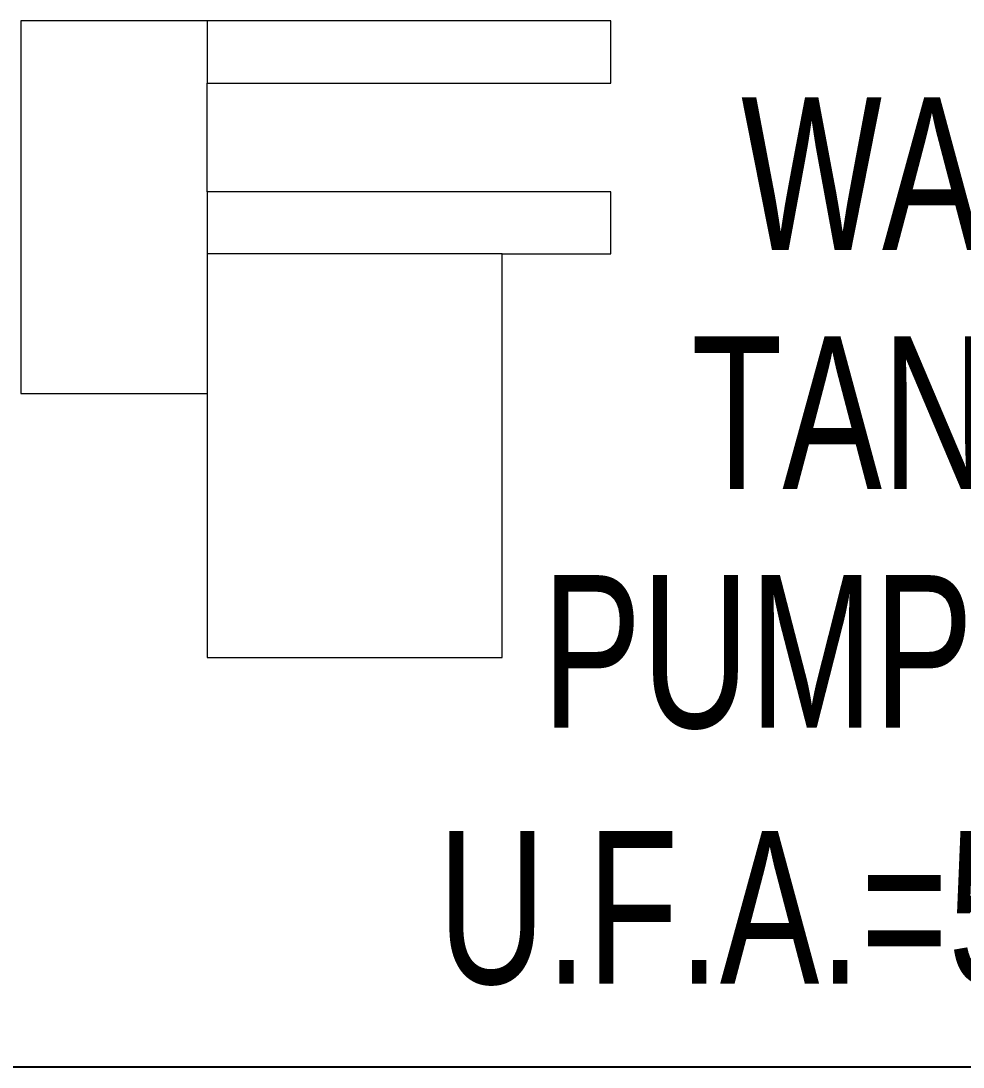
# Model space of a CAD drawing. Header units: millimetres. Extents: x 35540 to 832230, y -10956 to 416550.
# Drawn here: x 82383 to 85418, y 25457 to 28826 of the extents above; entities that cross this region are included whole.
import ezdxf

# ---------------------------------------------------------------- set-up
doc = ezdxf.new("R2010")
doc.units = ezdxf.units.MM
for name, color, linetype, lineweight in [('A-AREA-BNDY', 1, 'Continuous', 18), ('A-AREA-IDEN', 2, 'Continuous', 15), ('A-FLOR', 192, 'Continuous', 5), ('A-WALL', 113, 'Continuous', 5)]:
    doc.layers.add(name, color=color, linetype=linetype, lineweight=lineweight)
doc.styles.add('Arial_1', font='arial.ttf', dxfattribs={"width": 0.7, "height": 491.766467})

msp = doc.modelspace()

# ---------------------------------------------------------------- linework, layer by layer
at = {"layer": 'A-AREA-BNDY', "color": 7, "lineweight": 25}
msp.add_line((91539.3, 25457.5), (78989.3, 25457.5), dxfattribs=at)
at = {"layer": 'A-FLOR'}
for p, q in [((82983.3, 28826.5), (82383.3, 28826.5)), ((82383.3, 28826.5), (82383.3, 27626.5)), ((84283.3, 28826.5), (82983.3, 28826.5)), ((82983.3, 28826.5), (82983.3, 28626.5)), ((84283.3, 28626.5), (84283.3, 28826.5)), ((82983.3, 28626.5), (84283.3, 28626.5)), ((82983.3, 28276.5), (82983.3, 28626.5)), ((84283.3, 28276.5), (82983.3, 28276.5)), ((82983.3, 28276.5), (82983.3, 28076.5)), ((84283.3, 28076.5), (84283.3, 28276.5)), ((82983.3, 28076.5), (82983.3, 26776.5)), ((83933.3, 28076.5), (82983.3, 28076.5)), ((83933.3, 28076.5), (84283.3, 28076.5)), ((83933.3, 26776.5), (83933.3, 28076.5)), ((82383.3, 27626.5), (82983.3, 27626.5)), ((82983.3, 26776.5), (83933.3, 26776.5))]:
    msp.add_line(p, q, dxfattribs=at)
at = {"layer": 'A-WALL', "lineweight": 18}
msp.add_line((91539.3, 25457.5), (80079.3, 25457.5), dxfattribs=at)

# ---------------------------------------------------------------- texts
at = {"layer": 'A-AREA-IDEN', "lineweight": 5, "attachment_point": 2, "line_spacing_factor": 0.938532, "style": 'Arial_1'}
for s, insert, char_height, width in [('WATER\\PTANKS &\\PPUMP ROOM', (85571.2, 28580.6), 491.77, 3564), ('U.F.A.=51.575 m²', (85630.6, 26217.6), 491.766, 4494)]:
    msp.add_mtext(s, dxfattribs=dict(at, insert=insert, char_height=char_height, width=width))

doc.saveas('drawing.dxf')
